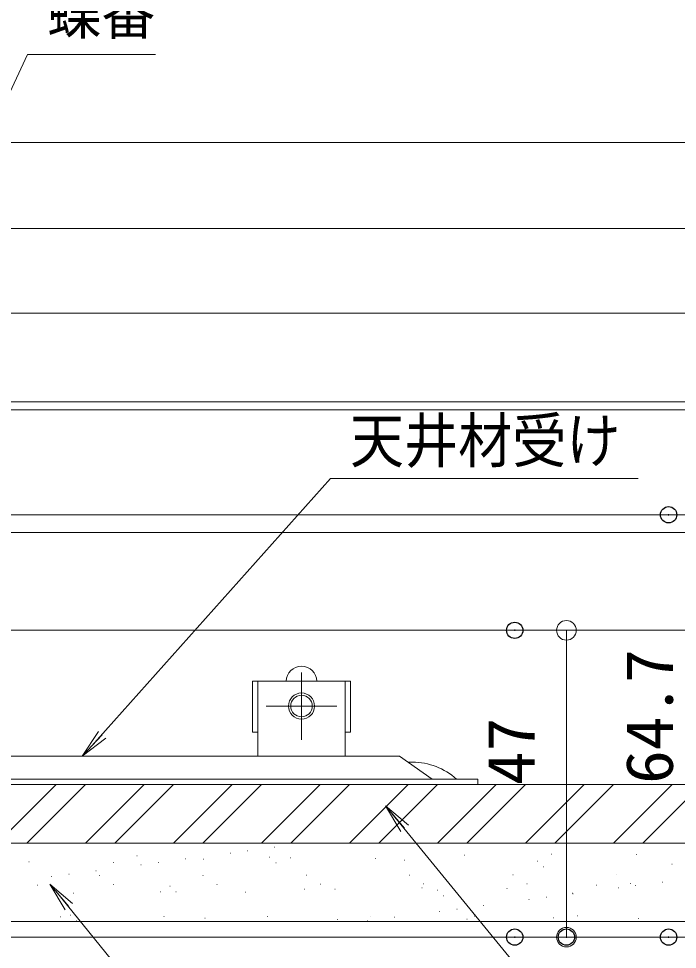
# Model space of a CAD drawing. Units: millimetres, scale not verified. Extents: x -601 to 613, y -416 to 416.
# Drawn here: x -230.8 to -130, y 194.9 to 337.5 of the extents above; entities that cross this region are included whole.
import ezdxf
from ezdxf.enums import TextEntityAlignment as Align

# ---------------------------------------------------------------- set-up
doc = ezdxf.new("R2010")
doc.units = ezdxf.units.MM
doc.header["$LTSCALE"] = 5
doc.header["$PDMODE"] = 32
doc.header["$PDSIZE"] = 2.5
for name, color, linetype, lineweight in [('0-2_center', 5, 'Continuous', 9), ('0-5_天井材受', 3, 'Continuous', 9), ('0-6_外枠', 7, 'Continuous', 9), ('0-7_内枠', 6, 'Continuous', 9), ('0-8_0', 7, 'Continuous', 9), ('0-9_SUNPO', 4, 'Continuous', 9), ('0-E_SCREW', 2, 'Continuous', 9), ('1-8_sunpou', 1, 'Continuous', 9)]:
    doc.layers.add(name, color=color, linetype=linetype, lineweight=lineweight)
doc.layers.add('0-A_DEFPOINTS', color=7, linetype='Continuous')
doc.styles.add('ＭＳ ゴシック', font='')
doc.styles.get('ＭＳ ゴシック').set_extended_font_data('MS Gothic')

# ---------------------------------------------------------------- blocks, each defined once
blk = doc.blocks.new('_ORIGIN')
at = {"layer": '0-8_0', "color": 1}
blk.add_line((0, 0), (-5, 0), dxfattribs=at)
blk.add_circle((0, 0), 2.5, dxfattribs=at)
blk = doc.blocks.new('_OPEN')
at = {"layer": '0-8_0'}
blk.add_line((0, 0), (-5, 0), dxfattribs=at)
blk.add_lwpolyline([(-5, 0.833), (0, 0), (-5, -0.833)], dxfattribs=at)

msp = doc.modelspace()

# ---------------------------------------------------------------- linework, layer by layer
at = {"layer": '0-2_center'}
for p, q in [((-187.504, 237.316), (-187.504, 227.01)), ((-182.116, 232.163), (-192.892, 232.163))]:
    msp.add_line(p, q, dxfattribs=at)
at = {"layer": '0-5_天井材受'}
for p, q in [((-180.004, 235.963), (-195.004, 235.963)), ((-195.004, 235.963), (-195.004, 228.163)), ((-194.204, 235.963), (-194.204, 228.163)), ((-180.804, 235.963), (-180.804, 228.163)), ((-180.004, 235.963), (-180.004, 228.163)), ((-194.204, 228.163), (-195.004, 228.163)), ((-194.204, 228.163), (-194.204, 224.463)), ((-180.804, 228.163), (-180.804, 224.463)), ((-180.004, 228.163), (-180.804, 228.163)), ((-172.504, 224.463), (-261.704, 224.463)), ((-167.504, 220.963), (-172.504, 224.463)), ((-170.504, 223.563), (-171.218, 223.563)), ((-160.504, 220.963), (-273.704, 220.963)), ((-160.504, 220.163), (-273.704, 220.163)), ((-160.504, 220.963), (-160.504, 220.163))]:
    msp.add_line(p, q, dxfattribs=at)
msp.add_arc((-170.504, 213.563), 10, 47.73142, 90, dxfattribs=at)
at = {"layer": '0-6_外枠'}
for p, q in [((-290.404, 261.463), (149.396, 261.463)), ((149.396, 258.763), (-289.204, 258.763))]:
    msp.add_line(p, q, dxfattribs=at)
at = {"layer": '0-7_内枠'}
for p, q in [((-275.704, 243.763), (101.131, 243.763)), ((137.696, 196.763), (-287.604, 196.763))]:
    msp.add_line(p, q, dxfattribs=at)
msp.add_arc((-187.504, 235.913), 2.35, 1.21915, 178.78085, dxfattribs=at)
at = {"layer": '0-8_0', "color": 2}
for p, q in [((157.296, 278.763), (-297.104, 278.763)), ((152.596, 277.563), (-292.404, 277.563))]:
    msp.add_line(p, q, dxfattribs=at)
at = {"layer": '0-8_0', "color": 5}
for p, q in [((133.596, 220.163), (-273.404, 220.163)), ((-234.063, 211.163), (-225.063, 220.163)), ((-229.573, 211.163), (-220.573, 220.163)), ((-220.592, 211.163), (-211.592, 220.163)), ((-216.102, 211.163), (-207.102, 220.163)), ((-207.122, 211.163), (-198.122, 220.163)), ((-202.632, 211.163), (-193.632, 220.163)), ((-193.652, 211.163), (-184.652, 220.163)), ((-189.161, 211.163), (-180.161, 220.163)), ((-180.181, 211.163), (-171.181, 220.163)), ((-175.691, 211.163), (-166.691, 220.163)), ((-166.711, 211.163), (-157.711, 220.163)), ((-162.221, 211.163), (-153.221, 220.163)), ((-153.24, 211.163), (-144.24, 220.163)), ((-148.75, 211.163), (-139.75, 220.163)), ((-139.77, 211.163), (-130.77, 220.163)), ((-135.28, 211.163), (-126.28, 220.163)), ((134.696, 211.163), (-286.404, 211.163)), ((134.696, 199.163), (-286.404, 199.163))]:
    msp.add_line(p, q, dxfattribs=at)
at = {"layer": '0-8_0'}
for p, q in [((-212.436, 211.163), (-212.386, 211.163)), ((-199.359, 211.163), (-199.309, 211.163)), ((-199.359, 211.163), (-199.309, 211.163)), ((-186.954, 211.163), (-186.904, 211.163)), ((-173.207, 211.163), (-173.157, 211.163)), ((-160.13, 211.163), (-160.08, 211.163)), ((-160.13, 211.163), (-160.08, 211.163)), ((-133.978, 211.163), (-133.928, 211.163)), ((-198.43, 209.652), (-198.38, 209.652)), ((-195.786, 210), (-195.736, 210)), ((-191.656, 210.544), (-191.606, 210.544)), ((-229.262, 208.286), (-229.212, 208.286)), ((-216.267, 208.223), (-216.217, 208.223)), ((-212.721, 209.2), (-212.671, 209.2)), ((-209.46, 208.2), (-209.41, 208.2)), ((-205.33, 208.744), (-205.28, 208.744)), ((-202.546, 208.718), (-202.496, 208.718)), ((-192.394, 209.026), (-192.344, 209.026)), ((-189.249, 208.887), (-189.199, 208.887)), ((-176.254, 208.825), (-176.204, 208.825)), ((-171.767, 208.577), (-171.717, 208.577)), ((-162.533, 209.319), (-162.483, 209.319)), ((-151.439, 208.402), (-151.389, 208.402)), ((-149.236, 209.489), (-149.186, 209.489)), ((-136.241, 209.427), (-136.191, 209.427)), ((-219.004, 206.944), (-218.954, 206.944)), ((-212.104, 207.852), (-212.054, 207.852)), ((-191.457, 208.168), (-191.407, 208.168)), ((-150.503, 207.544), (-150.453, 207.544)), ((-130.812, 207.953), (-130.762, 207.953)), ((-225.778, 206.052), (-225.728, 206.052)), ((-223.134, 206.4), (-223.084, 206.4)), ((-218.414, 206.186), (-218.364, 206.186)), ((-202.594, 206.215), (-202.544, 206.215)), ((-186.775, 206.243), (-186.725, 206.243)), ((-170.955, 206.272), (-170.905, 206.272)), ((-155.135, 206.301), (-155.085, 206.301)), ((-139.315, 206.33), (-139.265, 206.33)), ((-227.992, 204.742), (-227.942, 204.742)), ((-216.272, 204.821), (-216.222, 204.821)), ((-207.665, 204.567), (-207.615, 204.567)), ((-200.452, 204.85), (-200.402, 204.85)), ((-187.038, 204.118), (-186.988, 204.118)), ((-184.632, 204.879), (-184.582, 204.879)), ((-182.38, 204.124), (-182.33, 204.124)), ((-169.082, 204.294), (-169.032, 204.294)), ((-168.813, 204.907), (-168.763, 204.907)), ((-166.71, 203.943), (-166.66, 203.943)), ((-156.087, 204.232), (-156.037, 204.232)), ((-152.993, 204.936), (-152.943, 204.936)), ((-142.367, 204.726), (-142.317, 204.726)), ((-139.049, 204.317), (-138.999, 204.317)), ((-137.173, 204.965), (-137.123, 204.965)), ((-136.405, 204.665), (-136.355, 204.665)), ((-132.275, 205.209), (-132.225, 205.209)), ((-222.393, 203.523), (-222.343, 203.523)), ((-209.095, 203.692), (-209.045, 203.692)), ((-206.728, 203.709), (-206.678, 203.709)), ((-196.1, 203.63), (-196.05, 203.63)), ((-165.774, 203.085), (-165.724, 203.085)), ((-152.724, 202.517), (-152.674, 202.517)), ((-150.079, 202.865), (-150.029, 202.865)), ((-146.083, 203.494), (-146.033, 203.494)), ((-145.949, 203.409), (-145.899, 203.409)), ((-163.754, 201.065), (-163.704, 201.065)), ((-159.624, 201.608), (-159.574, 201.608)), ((-224.38, 199.879), (-224.33, 199.879)), ((-222.936, 200.109), (-222.886, 200.109)), ((-208.56, 199.908), (-208.51, 199.908)), ((-202.309, 199.66), (-202.259, 199.66)), ((-192.74, 199.937), (-192.69, 199.937)), ((-176.92, 199.965), (-176.87, 199.965)), ((-173.298, 199.808), (-173.248, 199.808)), ((-166.398, 200.716), (-166.348, 200.716)), ((-161.101, 199.994), (-161.051, 199.994)), ((-148.916, 199.701), (-148.866, 199.701)), ((-145.281, 200.023), (-145.231, 200.023)), ((-135.921, 199.638), (-135.871, 199.638)), ((-222, 199.251), (-221.95, 199.251)), ((-221.904, 199.163), (-221.854, 199.163)), ((-181.982, 199.485), (-181.932, 199.485)), ((-181.63, 199.163), (-181.58, 199.163)), ((-181.63, 199.163), (-181.58, 199.163)), ((-177.428, 199.264), (-177.378, 199.264)), ((-162.213, 199.531), (-162.163, 199.531)), ((-161.493, 199.163), (-161.443, 199.163))]:
    msp.add_line(p, q, dxfattribs=at)
at = {"layer": '0-8_0', "color": 5}
msp.add_lwpolyline([(133.596, 220.163), (-273.404, 220.163), (-273.404, 213.263), (-273.404, 211.163), (133.596, 211.163)], close=True, dxfattribs=at)
at = {"layer": '0-8_0'}
msp.add_lwpolyline([(134.696, 211.163), (-286.604, 211.163), (-286.604, 199.163), (134.696, 199.163)], close=True, dxfattribs=at)
at = {"layer": '0-9_SUNPO', "color": 1}
for p, q in [((-293.904, 318.489), (154.096, 318.489)), ((-148.864, 243.763), (-145.458, 243.763)), ((-146.958, 240.763), (-146.958, 199.763)), ((-148.864, 196.763), (-145.458, 196.763))]:
    msp.add_line(p, q, dxfattribs=at)
at = {"layer": '0-A_DEFPOINTS'}
for p in [(-131.315, 261.463), (-154.864, 243.763), (-154.864, 196.763), (-146.958, 196.763), (-131.315, 196.763)]:
    msp.add_point(p, dxfattribs=at)
at = {"layer": '0-E_SCREW'}
for radius in [2, 1.65]:
    msp.add_circle((-187.504, 232.163), radius, dxfattribs=at)
at = {"layer": '1-8_sunpou'}
for p, q in [((-286.204, 305.303), (146.396, 305.303)), ((-270.404, 292.337), (130.596, 292.337))]:
    msp.add_line(p, q, dxfattribs=at)
at = {"layer": '1-8_sunpou', "color": 7}
for points in [[(-209.88, 331.95), (-229.426, 331.95), (-263.785, 258.146)], [(-135.983, 267.015), (-183.088, 267.015), (-220.057, 225.563)], [(-94.426, 176.365), (-141.531, 176.365), (-173.668, 215.722)], [(-145.83, 164.053), (-192.935, 164.053), (-225.076, 203.741)]]:
    msp.add_lwpolyline(points, dxfattribs=at)

# ---------------------------------------------------------------- block references
at = {"layer": '0-9_SUNPO', "xscale": 0.6, "yscale": 0.6}
for p, rotation in [((-146.958, 243.763), 90), ((-146.958, 196.763), 270)]:
    msp.add_blockref('_ORIGIN', p, dxfattribs=dict(at, rotation=rotation))
at = {"layer": '1-8_sunpou', "xscale": 0.9, "yscale": 0.9}
for p, rotation in [((-221.077, 224.463), 227.13786), ((-174.643, 216.862), 130.51867), ((-226.046, 204.885), 130.28591)]:
    msp.add_blockref('_OPEN', p, dxfattribs=dict(at, rotation=rotation))

# ---------------------------------------------------------------- texts
at = {"layer": '0-9_SUNPO', "color": 2, "style": 'ＭＳ ゴシック', "width": 1.05}
for s, p in [('64.7', (-128.493, 220.238)), ('47', (-149.66, 220.056))]:
    msp.add_text(s, height=7.221, rotation=90, dxfattribs=at).set_placement(p, align=Align.BOTTOM_LEFT)
at = {"layer": '1-8_sunpou', "color": 2, "style": 'ＭＳ ゴシック', "width": 0.9}
for s, p in [('蝶番', (-226.426, 333.087)), ('天井材受け', (-180.088, 267.451))]:
    msp.add_text(s, height=6.745, dxfattribs=at).set_placement(p, align=Align.BOTTOM_LEFT)

doc.saveas('drawing.dxf')
